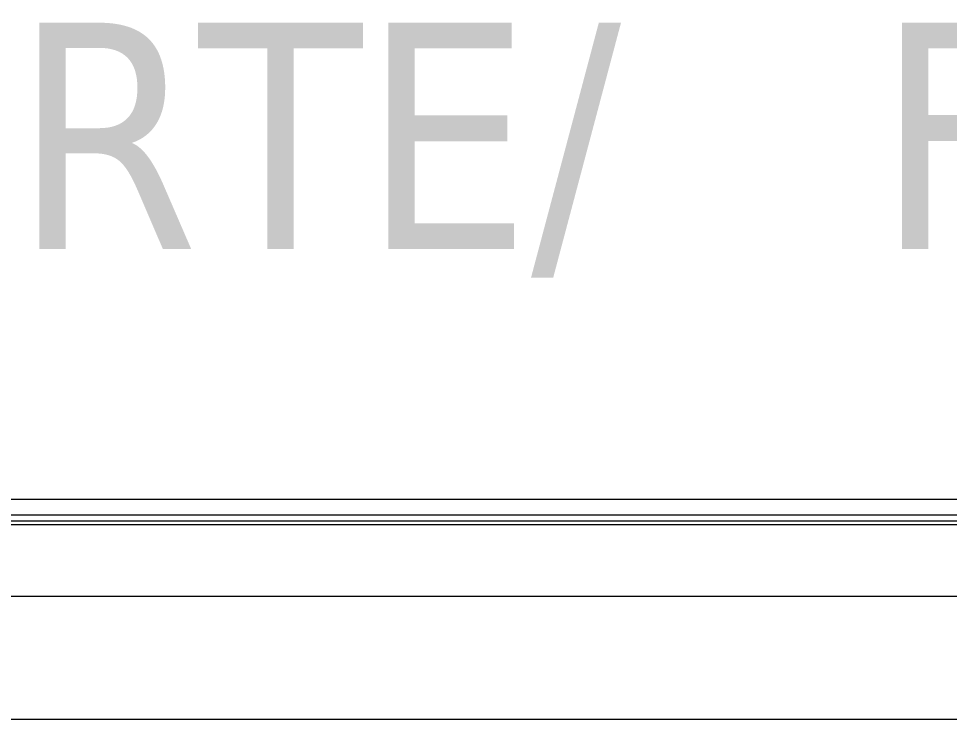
# Model space of a CAD drawing. Header units: millimetres. Extents: x 4137 to 6698, y 1400 to 3585.
# Drawn here: x 5255.3 to 5489.5, y 3408.8 to 3585.3 of the extents above; entities that cross this region are included whole.
import ezdxf
from ezdxf.enums import TextEntityAlignment as Align

# ---------------------------------------------------------------- set-up
doc = ezdxf.new("R2010")
doc.units = ezdxf.units.MM
doc.layers.add('000-PI-Oprema', color=30, linetype='Continuous', lineweight=5)
doc.layers.add('0_1', color=7, linetype='Continuous', lineweight=0)
doc.layers.add('000-PI-ORMAR', color=2, linetype='Continuous')
doc.styles.add('Tahoma', font='tahoma.ttf')

msp = doc.modelspace()

# ---------------------------------------------------------------- linework, layer by layer
at = {"layer": '000-PI-Oprema', "color": 0, "linetype": 'ByBlock', "lineweight": 0, "ltscale": 0.25}
msp.add_line((5163.46, 3439.83), (5701.46, 3439.83), dxfattribs=at)
at = {"layer": '000-PI-ORMAR', "color": 0, "linetype": 'ByBlock', "lineweight": 0}
for p, q in [((5048.7, 3464.28), (5816.2, 3464.28)), ((5048.7, 3460.28), (5816.2, 3460.28)), ((5828.46, 3457.78), (5036.46, 3457.78)), ((5048.7, 3458.78), (5816.2, 3458.78)), ((5737.95, 3408.78), (5126.95, 3408.78))]:
    msp.add_line(p, q, dxfattribs=at)

# ---------------------------------------------------------------- texts
at = {"layer": '0_1', "color": 0, "linetype": 'ByBlock', "lineweight": 0, "style": 'Tahoma'}
msp.add_text('VISTA DI FRONTE SENZA PORTE/   FRONT VIEW WITHOUT DOORS', height=57, dxfattribs=at).set_placement((5407.99, 3555.74), align=Align.MIDDLE_CENTER)

doc.saveas('drawing.dxf')
